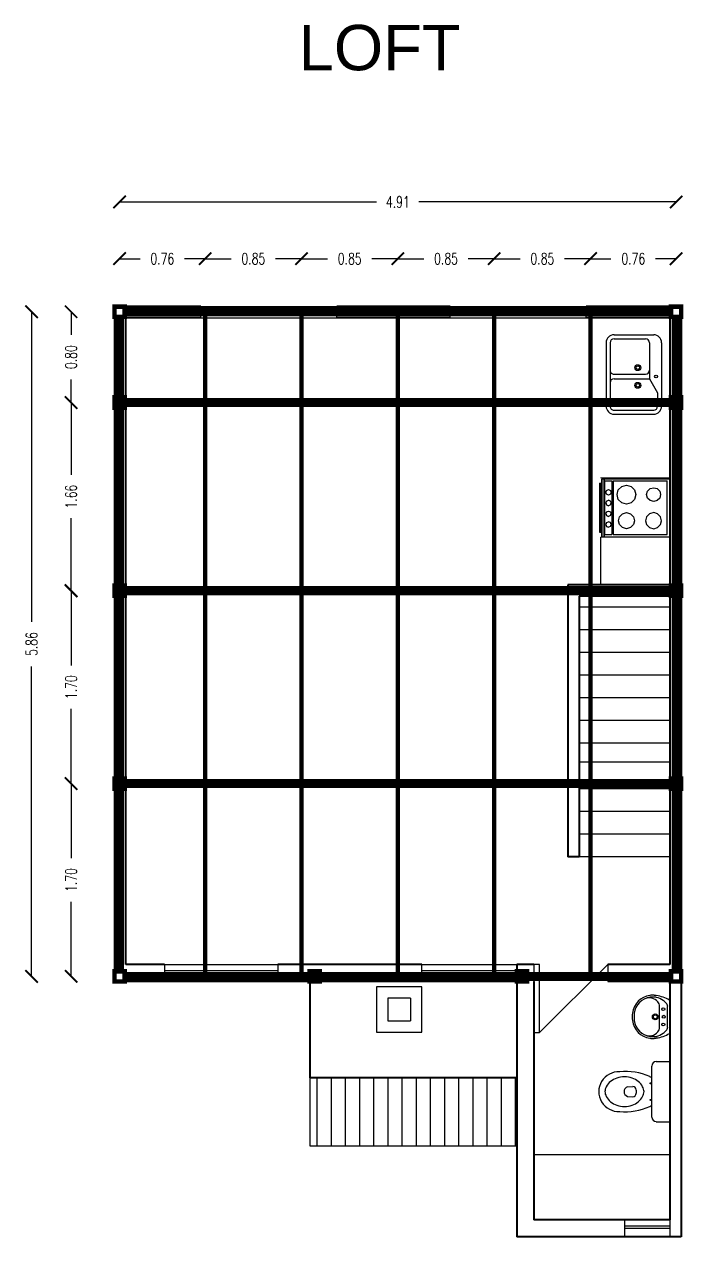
# Model space of a CAD drawing. Header units: millimetres. Extents: x 1752 to 1827, y 723 to 876.
# Drawn here: x 1778.97 to 1784.81, y 722.61 to 733.3 of the extents above; entities that cross this region are included whole.
import ezdxf

# ---------------------------------------------------------------- set-up
doc = ezdxf.new("R2010")
doc.units = ezdxf.units.MM
doc.header["$MEASUREMENT"] = 0
for name, color, linetype, lineweight in [('01', 1, 'Continuous', 13), ('04', 4, 'Continuous', 40), ('COTAS', 8, 'Continuous', 13)]:
    doc.layers.add(name, color=color, linetype=linetype, lineweight=lineweight)
for name, color, linetype in [('A-artefactos cocina', 1, 'Continuous'), ('Perfil C 80x40x15x1.6', 4, 'Continuous'), ('Texto05', 5, 'Continuous'), ('TSC 90x90x4', 5, 'Continuous'), ('Tubo rectangular 100x80x3.2', 1, 'Continuous')]:
    doc.layers.add(name, color=color, linetype=linetype)
doc.styles.add('arial', font='arial.ttf')
doc.styles.add('COTAS', font='ROMANS.shx', dxfattribs={"width": 0.7})
doc.dimstyles.new('1-100', dxfattribs={"dimtxt": 0.15, "dimasz": 0.11, "dimexe": 0.01, "dimexo": 2, "dimgap": 0.09, "dimtad": 0, "dimzin": 0, "dimdsep": 46, "dimtxsty": 'COTAS', "dimblk": 'ARCHTICK', "dimcen": 0.09, "dimse1": 1, "dimse2": 1, "dimclrt": 2, "dimaunit": 1, "dimadec": 4, "dimazin": 0, "dimtfac": 1, "dimtofl": 0, "dimtmove": 2, "dimatfit": 3, "dimldrblk": 'DOTSMALL', "dimfxl": 1, "dimtolj": 1, "dimtzin": 0, "dimarcsym": 0})

# ---------------------------------------------------------------- blocks, each defined once
blk = doc.blocks.new('pileta de cocina')
for p, q in [((-0.298, 0), (0.262, 0)), ((-0.368, -0.42), (-0.368, -0.07)), ((0.02, -0.107), (0.143, -0.035)), ((0.143, -0.035), (0.262, -0.035)), ((0.297, -0.42), (0.297, -0.07)), ((0.332, -0.42), (0.332, -0.07)), ((-0.332, -0.42), (-0.332, -0.142)), ((-0.298, -0.107), (0.02, -0.107)), ((-0.02, -0.42), (-0.02, -0.142)), ((0.02, -0.42), (0.02, -0.107)), ((-0.298, -0.455), (0.055, -0.455)), ((-0.298, -0.49), (0.262, -0.49)), ((0.055, -0.455), (0.262, -0.455))]:
    blk.add_line(p, q)
for centre, radius in [((0, -0.049), 0.0125), ((-0.078, -0.21), 0.026), ((-0.078, -0.21), 0.0158), ((0.078, -0.21), 0.026), ((0.078, -0.21), 0.0158)]:
    blk.add_circle(centre, radius)
for centre, radius, start, end in [((-0.298, -0.07), 0.07, 90, 180), ((0.262, -0.07), 0.07, 0, 90), ((0.262, -0.07), 0.035, 0, 90), ((-0.298, -0.142), 0.035, 90, 180), ((-0.055, -0.142), 0.035, 0, 90), ((-0.298, -0.42), 0.07, 180, 270), ((-0.298, -0.42), 0.035, 180, 270), ((-0.055, -0.42), 0.035, 270, 0), ((0.055, -0.42), 0.035, 180, 270), ((0.262, -0.42), 0.07, 270, 0), ((0.262, -0.42), 0.035, 270, 0)]:
    blk.add_arc(centre, radius, start, end)
blk = doc.blocks.new('_ArchTick')
at = {"color": 0, "const_width": 0.15}
blk.add_lwpolyline([(-0.5, -0.5), (0.5, 0.5)], dxfattribs=at)
blk = doc.blocks.new('*D24')
at = {"layer": 'COTAS', "color": 0, "lineweight": -2, "transparency": 16777216}
for p, q in [((1779.815, 731.731), (1782.083, 731.731)), ((1784.725, 731.731), (1782.456, 731.731))]:
    blk.add_line(p, q, dxfattribs=at)
at = {"layer": 'DEFPOINTS', "color": 0, "transparency": 16777216}
for p in [(1784.725, 731.731), (1779.815, 730.808), (1784.725, 730.808)]:
    blk.add_point(p, dxfattribs=at)
at = {"layer": 'COTAS', "color": 0, "lineweight": -2, "transparency": 16777216, "xscale": 0.11, "yscale": 0.11, "zscale": 0.11, "rotation": 180}
blk.add_blockref('_ArchTick', (1779.815, 731.731), dxfattribs=at)
at = {"layer": 'COTAS', "color": 0, "lineweight": -2, "transparency": 16777216, "xscale": 0.11, "yscale": 0.11, "zscale": 0.11}
blk.add_blockref('_ArchTick', (1784.725, 731.731), dxfattribs=at)
at = {"layer": 'COTAS', "color": 2, "transparency": 16777216, "insert": (1782.27, 731.731), "char_height": 0.1, "attachment_point": 5, "style": 'COTAS'}
blk.add_mtext('\\A1;4.91', dxfattribs=at)
blk = doc.blocks.new('_DOTSMALL')
at = {"color": 0, "linetype": 'ByBlock', "const_width": 0.5}
blk.add_lwpolyline([(-0.0625, 0, 1), (0.0625, 0, 1)], format="xyb", close=True, dxfattribs=at)
blk = doc.blocks.new('*D25')
at = {"layer": 'COTAS', "color": 0, "lineweight": -2, "transparency": 16777216}
for p, q in [((1779.039, 730.763), (1779.039, 728.029)), ((1779.039, 724.903), (1779.039, 727.636))]:
    blk.add_line(p, q, dxfattribs=at)
at = {"layer": 'DEFPOINTS', "color": 0, "transparency": 16777216}
for p in [(1779.039, 730.763), (1779.77, 730.763), (1779.77, 724.903)]:
    blk.add_point(p, dxfattribs=at)
at = {"layer": 'COTAS', "color": 0, "lineweight": -2, "transparency": 16777216, "xscale": 0.11, "yscale": 0.11, "zscale": 0.11}
for p, rotation in [((1779.039, 730.763), 90), ((1779.039, 724.903), 270)]:
    blk.add_blockref('_ArchTick', p, dxfattribs=dict(at, rotation=rotation))
at = {"layer": 'COTAS', "color": 2, "transparency": 16777216, "insert": (1779.039, 727.833), "char_height": 0.1, "attachment_point": 5, "rotation": 90, "style": 'COTAS'}
blk.add_mtext('\\A1;5.86', dxfattribs=at)
blk = doc.blocks.new('*D4')
at = {"layer": 'COTAS', "color": 0, "lineweight": -2, "transparency": 16777216}
for p, q in [((1779.387, 726.603), (1779.387, 725.945)), ((1779.387, 724.903), (1779.387, 725.561))]:
    blk.add_line(p, q, dxfattribs=at)
at = {"layer": 'DEFPOINTS', "color": 0, "transparency": 16777216}
for p in [(1779.387, 726.603), (1779.77, 726.603), (1779.77, 724.903)]:
    blk.add_point(p, dxfattribs=at)
at = {"layer": 'COTAS', "color": 0, "lineweight": -2, "transparency": 16777216, "xscale": 0.11, "yscale": 0.11, "zscale": 0.11}
for p, rotation in [((1779.387, 726.603), 90), ((1779.387, 724.903), 270)]:
    blk.add_blockref('_ArchTick', p, dxfattribs=dict(at, rotation=rotation))
at = {"layer": 'COTAS', "color": 2, "transparency": 16777216, "insert": (1779.387, 725.753), "char_height": 0.1, "attachment_point": 5, "rotation": 90, "style": 'COTAS'}
blk.add_mtext('\\A1;1.70', dxfattribs=at)
blk = doc.blocks.new('*D5')
at = {"layer": 'COTAS', "color": 0, "lineweight": -2, "transparency": 16777216}
for p, q in [((1779.387, 728.303), (1779.387, 727.645)), ((1779.387, 726.603), (1779.387, 727.261))]:
    blk.add_line(p, q, dxfattribs=at)
at = {"layer": 'DEFPOINTS', "color": 0, "transparency": 16777216}
for p in [(1779.387, 728.303), (1779.77, 728.303), (1779.77, 726.603)]:
    blk.add_point(p, dxfattribs=at)
at = {"layer": 'COTAS', "color": 0, "lineweight": -2, "transparency": 16777216, "xscale": 0.11, "yscale": 0.11, "zscale": 0.11}
for p, rotation in [((1779.387, 728.303), 90), ((1779.387, 726.603), 270)]:
    blk.add_blockref('_ArchTick', p, dxfattribs=dict(at, rotation=rotation))
at = {"layer": 'COTAS', "color": 2, "transparency": 16777216, "insert": (1779.387, 727.453), "char_height": 0.1, "attachment_point": 5, "rotation": 90, "style": 'COTAS'}
blk.add_mtext('\\A1;1.70', dxfattribs=at)
blk = doc.blocks.new('*D6')
at = {"layer": 'COTAS', "color": 0, "lineweight": -2, "transparency": 16777216}
for p, q in [((1779.387, 729.963), (1779.387, 729.325)), ((1779.387, 728.304), (1779.387, 728.942))]:
    blk.add_line(p, q, dxfattribs=at)
at = {"layer": 'DEFPOINTS', "color": 0, "transparency": 16777216}
for p in [(1779.387, 729.963), (1779.77, 729.963), (1779.77, 728.304)]:
    blk.add_point(p, dxfattribs=at)
at = {"layer": 'COTAS', "color": 0, "lineweight": -2, "transparency": 16777216, "xscale": 0.11, "yscale": 0.11, "zscale": 0.11}
for p, rotation in [((1779.387, 729.963), 90), ((1779.387, 728.304), 270)]:
    blk.add_blockref('_ArchTick', p, dxfattribs=dict(at, rotation=rotation))
at = {"layer": 'COTAS', "color": 2, "transparency": 16777216, "insert": (1779.387, 729.133), "char_height": 0.1, "attachment_point": 5, "rotation": 90, "style": 'COTAS'}
blk.add_mtext('\\A1;1.66', dxfattribs=at)
blk = doc.blocks.new('*D7')
at = {"layer": 'COTAS', "color": 0, "lineweight": -2, "transparency": 16777216}
for p, q in [((1779.387, 730.763), (1779.387, 730.559)), ((1779.387, 729.963), (1779.387, 730.166))]:
    blk.add_line(p, q, dxfattribs=at)
at = {"layer": 'DEFPOINTS', "color": 0, "transparency": 16777216}
for p in [(1779.387, 730.763), (1779.77, 730.763), (1779.77, 729.963)]:
    blk.add_point(p, dxfattribs=at)
at = {"layer": 'COTAS', "color": 0, "lineweight": -2, "transparency": 16777216, "xscale": 0.11, "yscale": 0.11, "zscale": 0.11}
for p, rotation in [((1779.387, 730.763), 90), ((1779.387, 729.963), 270)]:
    blk.add_blockref('_ArchTick', p, dxfattribs=dict(at, rotation=rotation))
at = {"layer": 'COTAS', "color": 2, "transparency": 16777216, "insert": (1779.387, 730.363), "char_height": 0.1, "attachment_point": 5, "rotation": 90, "style": 'COTAS'}
blk.add_mtext('\\A1;0.80', dxfattribs=at)
blk = doc.blocks.new('*D27')
at = {"layer": 'COTAS', "color": 0, "lineweight": -2, "transparency": 16777216}
for p, q in [((1779.815, 731.231), (1779.995, 731.231)), ((1780.57, 731.231), (1780.389, 731.231))]:
    blk.add_line(p, q, dxfattribs=at)
at = {"layer": 'DEFPOINTS', "color": 0, "transparency": 16777216}
for p in [(1780.57, 731.231), (1779.815, 730.808), (1780.57, 730.763)]:
    blk.add_point(p, dxfattribs=at)
at = {"layer": 'COTAS', "color": 0, "lineweight": -2, "transparency": 16777216, "xscale": 0.11, "yscale": 0.11, "zscale": 0.11, "rotation": 180}
blk.add_blockref('_ArchTick', (1779.815, 731.231), dxfattribs=at)
at = {"layer": 'COTAS', "color": 0, "lineweight": -2, "transparency": 16777216, "xscale": 0.11, "yscale": 0.11, "zscale": 0.11}
blk.add_blockref('_ArchTick', (1780.57, 731.231), dxfattribs=at)
at = {"layer": 'COTAS', "color": 2, "transparency": 16777216, "insert": (1780.192, 731.231), "char_height": 0.1, "attachment_point": 5, "style": 'COTAS'}
blk.add_mtext('\\A1;0.76', dxfattribs=at)
blk = doc.blocks.new('*D23')
at = {"layer": 'COTAS', "color": 0, "lineweight": -2, "transparency": 16777216}
for p, q in [((1783.97, 731.231), (1784.15, 731.231)), ((1784.725, 731.231), (1784.544, 731.231))]:
    blk.add_line(p, q, dxfattribs=at)
at = {"layer": 'DEFPOINTS', "color": 0, "transparency": 16777216}
for p in [(1784.725, 731.231), (1784.725, 730.808), (1783.97, 730.763)]:
    blk.add_point(p, dxfattribs=at)
at = {"layer": 'COTAS', "color": 0, "lineweight": -2, "transparency": 16777216, "xscale": 0.11, "yscale": 0.11, "zscale": 0.11, "rotation": 180}
blk.add_blockref('_ArchTick', (1783.97, 731.231), dxfattribs=at)
at = {"layer": 'COTAS', "color": 0, "lineweight": -2, "transparency": 16777216, "xscale": 0.11, "yscale": 0.11, "zscale": 0.11}
blk.add_blockref('_ArchTick', (1784.725, 731.231), dxfattribs=at)
at = {"layer": 'COTAS', "color": 2, "transparency": 16777216, "insert": (1784.347, 731.231), "char_height": 0.1, "attachment_point": 5, "style": 'COTAS'}
blk.add_mtext('\\A1;0.76', dxfattribs=at)
blk = doc.blocks.new('*D30')
at = {"layer": 'COTAS', "color": 0, "lineweight": -2, "transparency": 16777216}
for p, q in [((1780.57, 731.231), (1780.798, 731.231)), ((1781.42, 731.231), (1781.191, 731.231))]:
    blk.add_line(p, q, dxfattribs=at)
at = {"layer": 'DEFPOINTS', "color": 0, "transparency": 16777216}
for p in [(1781.42, 731.231), (1780.57, 730.763), (1781.42, 730.763)]:
    blk.add_point(p, dxfattribs=at)
at = {"layer": 'COTAS', "color": 0, "lineweight": -2, "transparency": 16777216, "xscale": 0.11, "yscale": 0.11, "zscale": 0.11, "rotation": 180}
blk.add_blockref('_ArchTick', (1780.57, 731.231), dxfattribs=at)
at = {"layer": 'COTAS', "color": 0, "lineweight": -2, "transparency": 16777216, "xscale": 0.11, "yscale": 0.11, "zscale": 0.11}
blk.add_blockref('_ArchTick', (1781.42, 731.231), dxfattribs=at)
at = {"layer": 'COTAS', "color": 2, "transparency": 16777216, "insert": (1780.995, 731.231), "char_height": 0.1, "attachment_point": 5, "style": 'COTAS'}
blk.add_mtext('\\A1;0.85', dxfattribs=at)
blk = doc.blocks.new('*D31')
at = {"layer": 'COTAS', "color": 0, "lineweight": -2, "transparency": 16777216}
for p, q in [((1781.42, 731.231), (1781.648, 731.231)), ((1782.27, 731.231), (1782.041, 731.231))]:
    blk.add_line(p, q, dxfattribs=at)
at = {"layer": 'DEFPOINTS', "color": 0, "transparency": 16777216}
for p in [(1782.27, 731.231), (1781.42, 730.763), (1782.27, 730.763)]:
    blk.add_point(p, dxfattribs=at)
at = {"layer": 'COTAS', "color": 0, "lineweight": -2, "transparency": 16777216, "xscale": 0.11, "yscale": 0.11, "zscale": 0.11, "rotation": 180}
blk.add_blockref('_ArchTick', (1781.42, 731.231), dxfattribs=at)
at = {"layer": 'COTAS', "color": 0, "lineweight": -2, "transparency": 16777216, "xscale": 0.11, "yscale": 0.11, "zscale": 0.11}
blk.add_blockref('_ArchTick', (1782.27, 731.231), dxfattribs=at)
at = {"layer": 'COTAS', "color": 2, "transparency": 16777216, "insert": (1781.845, 731.231), "char_height": 0.1, "attachment_point": 5, "style": 'COTAS'}
blk.add_mtext('\\A1;0.85', dxfattribs=at)
blk = doc.blocks.new('*D32')
at = {"layer": 'COTAS', "color": 0, "lineweight": -2, "transparency": 16777216}
for p, q in [((1782.27, 731.231), (1782.498, 731.231)), ((1783.12, 731.231), (1782.891, 731.231))]:
    blk.add_line(p, q, dxfattribs=at)
at = {"layer": 'DEFPOINTS', "color": 0, "transparency": 16777216}
for p in [(1783.12, 731.231), (1782.27, 730.763), (1783.12, 730.763)]:
    blk.add_point(p, dxfattribs=at)
at = {"layer": 'COTAS', "color": 0, "lineweight": -2, "transparency": 16777216, "xscale": 0.11, "yscale": 0.11, "zscale": 0.11, "rotation": 180}
blk.add_blockref('_ArchTick', (1782.27, 731.231), dxfattribs=at)
at = {"layer": 'COTAS', "color": 0, "lineweight": -2, "transparency": 16777216, "xscale": 0.11, "yscale": 0.11, "zscale": 0.11}
blk.add_blockref('_ArchTick', (1783.12, 731.231), dxfattribs=at)
at = {"layer": 'COTAS', "color": 2, "transparency": 16777216, "insert": (1782.695, 731.231), "char_height": 0.1, "attachment_point": 5, "style": 'COTAS'}
blk.add_mtext('\\A1;0.85', dxfattribs=at)
blk = doc.blocks.new('*D33')
at = {"layer": 'COTAS', "color": 0, "lineweight": -2, "transparency": 16777216}
for p, q in [((1783.12, 731.231), (1783.348, 731.231)), ((1783.97, 731.231), (1783.741, 731.231))]:
    blk.add_line(p, q, dxfattribs=at)
at = {"layer": 'DEFPOINTS', "color": 0, "transparency": 16777216}
for p in [(1783.97, 731.231), (1783.12, 730.763), (1783.97, 730.763)]:
    blk.add_point(p, dxfattribs=at)
at = {"layer": 'COTAS', "color": 0, "lineweight": -2, "transparency": 16777216, "xscale": 0.11, "yscale": 0.11, "zscale": 0.11, "rotation": 180}
blk.add_blockref('_ArchTick', (1783.12, 731.231), dxfattribs=at)
at = {"layer": 'COTAS', "color": 0, "lineweight": -2, "transparency": 16777216, "xscale": 0.11, "yscale": 0.11, "zscale": 0.11}
blk.add_blockref('_ArchTick', (1783.97, 731.231), dxfattribs=at)
at = {"layer": 'COTAS', "color": 2, "transparency": 16777216, "insert": (1783.545, 731.231), "char_height": 0.1, "attachment_point": 5, "style": 'COTAS'}
blk.add_mtext('\\A1;0.85', dxfattribs=at)

msp = doc.modelspace()

# ---------------------------------------------------------------- hatches: boundary and pattern name
at = {"layer": 'DEFPOINTS'}
h = msp.add_hatch(dxfattribs=at)
h.set_pattern_fill('LINE', color=256, angle=90)
h.set_pattern_definition([(90, (0.55922, 0.03453), (-0.125, 8e-18), [])])
h.paths.add_polyline_path([(1783.32, 724.008), (1781.492, 724.008), (1781.492, 723.408), (1783.32, 723.408)])

# ---------------------------------------------------------------- linework, layer by layer
for p, q in [((1784.05, 729.251), (1784.05, 729.251)), ((1784.05, 729.251), (1784.068, 729.251)), ((1784.055, 729.246), (1784.05, 729.251)), ((1784.05, 729.251), (1784.05, 728.82)), ((1784.055, 729.246), (1784.055, 729.246)), ((1784.055, 729.246), (1784.068, 729.246)), ((1784.055, 728.825), (1784.055, 729.246)), ((1784.063, 729.251), (1784.063, 728.82)), ((1784.063, 728.82), (1784.063, 729.251)), ((1784.063, 729.191), (1784.063, 729.191)), ((1784.068, 729.191), (1784.063, 729.191)), ((1784.066, 729.251), (1784.066, 728.82)), ((1784.066, 729.251), (1784.066, 729.251)), ((1784.066, 729.251), (1784.066, 728.82)), ((1784.067, 729.251), (1784.067, 729.251)), ((1784.067, 729.173), (1784.067, 729.251)), ((1784.068, 728.82), (1784.068, 729.251)), ((1784.068, 728.82), (1784.068, 729.251)), ((1784.068, 729.251), (1784.068, 729.251)), ((1784.068, 729.246), (1784.068, 729.246)), ((1784.068, 729.191), (1784.068, 729.191)), ((1784.069, 728.78), (1784.069, 729.291)), ((1784.069, 729.291), (1784.069, 729.291)), ((1784.069, 729.291), (1784.069, 728.78)), ((1784.069, 729.291), (1784.67, 729.291)), ((1784.069, 729.291), (1784.069, 728.78)), ((1784.089, 728.78), (1784.089, 729.291)), ((1784.089, 729.291), (1784.089, 729.291)), ((1784.089, 729.291), (1784.089, 728.78)), ((1784.092, 729.272), (1784.159, 729.272)), ((1784.092, 729.272), (1784.092, 729.272)), ((1784.092, 729.272), (1784.092, 728.8)), ((1784.104, 729.171), (1784.111, 729.188)), ((1784.111, 729.188), (1784.128, 729.195)), ((1784.111, 729.188), (1784.111, 729.188)), ((1784.128, 729.195), (1784.145, 729.188)), ((1784.128, 729.195), (1784.128, 729.195)), ((1784.145, 729.188), (1784.152, 729.171)), ((1784.145, 729.188), (1784.145, 729.188)), ((1784.159, 729.272), (1784.159, 729.272)), ((1784.159, 729.272), (1784.159, 728.8)), ((1784.169, 729.272), (1784.646, 729.272)), ((1784.169, 729.272), (1784.169, 729.272)), ((1784.169, 729.272), (1784.169, 728.8)), ((1784.204, 729.151), (1784.215, 729.192)), ((1784.215, 729.192), (1784.246, 729.223)), ((1784.215, 729.192), (1784.215, 729.192)), ((1784.246, 729.223), (1784.287, 729.234)), ((1784.246, 729.223), (1784.246, 729.223)), ((1784.287, 729.234), (1784.287, 729.234)), ((1784.287, 729.234), (1784.329, 729.223)), ((1784.329, 729.223), (1784.359, 729.192)), ((1784.329, 729.223), (1784.329, 729.223)), ((1784.359, 729.192), (1784.371, 729.151)), ((1784.359, 729.192), (1784.359, 729.192)), ((1784.474, 729.181), (1784.496, 729.204)), ((1784.496, 729.204), (1784.527, 729.212)), ((1784.496, 729.204), (1784.496, 729.204)), ((1784.527, 729.212), (1784.557, 729.204)), ((1784.527, 729.212), (1784.527, 729.212)), ((1784.557, 729.204), (1784.58, 729.181)), ((1784.557, 729.204), (1784.557, 729.204)), ((1784.646, 729.272), (1784.646, 729.272)), ((1784.646, 728.8), (1784.646, 729.272)), ((1784.67, 729.291), (1784.67, 729.291)), ((1784.67, 728.78), (1784.67, 729.291)), ((1784.67, 729.291), (1784.67, 729.291)), ((1784.67, 728.78), (1784.67, 729.291)), ((1784.067, 729.173), (1784.067, 729.173)), ((1784.068, 729.173), (1784.067, 729.173)), ((1784.068, 729.173), (1784.068, 729.173)), ((1784.111, 729.154), (1784.104, 729.171)), ((1784.104, 729.171), (1784.104, 729.171)), ((1784.111, 729.094), (1784.104, 729.077)), ((1784.111, 729.154), (1784.111, 729.154)), ((1784.128, 729.147), (1784.111, 729.154)), ((1784.111, 729.094), (1784.128, 729.101)), ((1784.111, 729.094), (1784.111, 729.094)), ((1784.145, 729.154), (1784.128, 729.147)), ((1784.128, 729.147), (1784.128, 729.147)), ((1784.128, 729.101), (1784.128, 729.101)), ((1784.145, 729.094), (1784.128, 729.101)), ((1784.152, 729.171), (1784.145, 729.154)), ((1784.145, 729.154), (1784.145, 729.154)), ((1784.145, 729.094), (1784.145, 729.094)), ((1784.152, 729.077), (1784.145, 729.094)), ((1784.152, 729.171), (1784.152, 729.171)), ((1784.204, 729.151), (1784.204, 729.151)), ((1784.215, 729.109), (1784.204, 729.151)), ((1784.215, 729.109), (1784.215, 729.109)), ((1784.246, 729.079), (1784.215, 729.109)), ((1784.246, 729.079), (1784.246, 729.079)), ((1784.287, 729.067), (1784.246, 729.079)), ((1784.329, 729.079), (1784.287, 729.067)), ((1784.359, 729.109), (1784.329, 729.079)), ((1784.329, 729.079), (1784.329, 729.079)), ((1784.371, 729.151), (1784.359, 729.109)), ((1784.359, 729.109), (1784.359, 729.109)), ((1784.371, 729.151), (1784.371, 729.151)), ((1784.465, 729.151), (1784.474, 729.181)), ((1784.465, 729.151), (1784.465, 729.151)), ((1784.474, 729.12), (1784.465, 729.151)), ((1784.474, 729.181), (1784.474, 729.181)), ((1784.474, 729.12), (1784.474, 729.12)), ((1784.496, 729.098), (1784.474, 729.12)), ((1784.496, 729.098), (1784.496, 729.098)), ((1784.527, 729.089), (1784.496, 729.098)), ((1784.557, 729.098), (1784.527, 729.089)), ((1784.527, 729.089), (1784.527, 729.089)), ((1784.58, 729.12), (1784.557, 729.098)), ((1784.557, 729.098), (1784.557, 729.098)), ((1784.58, 729.181), (1784.588, 729.151)), ((1784.58, 729.181), (1784.58, 729.181)), ((1784.588, 729.151), (1784.58, 729.12)), ((1784.58, 729.12), (1784.58, 729.12)), ((1784.588, 729.151), (1784.588, 729.151)), ((1784.104, 729.077), (1784.104, 729.077)), ((1784.104, 729.077), (1784.111, 729.06)), ((1784.111, 728.999), (1784.104, 728.983)), ((1784.104, 728.983), (1784.104, 728.983)), ((1784.104, 728.983), (1784.111, 728.966)), ((1784.111, 729.06), (1784.111, 729.06)), ((1784.111, 729.06), (1784.128, 729.053)), ((1784.111, 728.999), (1784.128, 729.006)), ((1784.111, 728.999), (1784.111, 728.999)), ((1784.145, 729.06), (1784.128, 729.053)), ((1784.128, 729.053), (1784.128, 729.053)), ((1784.128, 729.006), (1784.128, 729.006)), ((1784.128, 729.006), (1784.145, 728.999)), ((1784.145, 729.06), (1784.152, 729.077)), ((1784.145, 729.06), (1784.145, 729.06)), ((1784.145, 728.999), (1784.145, 728.999)), ((1784.145, 728.999), (1784.152, 728.983)), ((1784.145, 728.966), (1784.152, 728.983)), ((1784.152, 729.077), (1784.152, 729.077)), ((1784.152, 728.983), (1784.152, 728.983)), ((1784.226, 728.956), (1784.252, 728.982)), ((1784.252, 728.982), (1784.287, 728.992)), ((1784.252, 728.982), (1784.252, 728.982)), ((1784.287, 729.067), (1784.287, 729.067)), ((1784.287, 728.992), (1784.287, 728.992)), ((1784.287, 728.992), (1784.323, 728.982)), ((1784.323, 728.982), (1784.323, 728.982)), ((1784.323, 728.982), (1784.349, 728.956)), ((1784.491, 728.982), (1784.465, 728.956)), ((1784.527, 728.992), (1784.491, 728.982)), ((1784.491, 728.982), (1784.491, 728.982)), ((1784.527, 728.992), (1784.527, 728.992)), ((1784.562, 728.982), (1784.527, 728.992)), ((1784.562, 728.982), (1784.562, 728.982)), ((1784.588, 728.956), (1784.562, 728.982)), ((1784.057, 728.884), (1784.057, 728.931)), ((1784.057, 728.931), (1784.067, 728.931)), ((1784.057, 728.924), (1784.067, 728.924)), ((1784.067, 728.908), (1784.057, 728.908)), ((1784.057, 728.891), (1784.067, 728.891)), ((1784.057, 728.884), (1784.067, 728.884)), ((1784.057, 728.82), (1784.057, 728.868)), ((1784.057, 728.868), (1784.067, 728.868)), ((1784.063, 728.881), (1784.063, 728.881)), ((1784.063, 728.881), (1784.068, 728.881)), ((1784.067, 728.884), (1784.067, 728.931)), ((1784.067, 728.82), (1784.067, 728.868)), ((1784.111, 728.905), (1784.104, 728.888)), ((1784.104, 728.888), (1784.104, 728.888)), ((1784.104, 728.888), (1784.111, 728.871)), ((1784.111, 728.966), (1784.111, 728.966)), ((1784.111, 728.966), (1784.128, 728.959)), ((1784.111, 728.905), (1784.128, 728.912)), ((1784.111, 728.905), (1784.111, 728.905)), ((1784.111, 728.871), (1784.111, 728.871)), ((1784.111, 728.871), (1784.128, 728.864)), ((1784.145, 728.966), (1784.128, 728.959)), ((1784.128, 728.959), (1784.128, 728.959)), ((1784.128, 728.912), (1784.128, 728.912)), ((1784.145, 728.905), (1784.128, 728.912)), ((1784.145, 728.871), (1784.128, 728.864)), ((1784.128, 728.864), (1784.128, 728.864)), ((1784.145, 728.966), (1784.145, 728.966)), ((1784.145, 728.905), (1784.145, 728.905)), ((1784.152, 728.888), (1784.145, 728.905)), ((1784.145, 728.871), (1784.152, 728.888)), ((1784.145, 728.871), (1784.145, 728.871)), ((1784.152, 728.888), (1784.152, 728.888)), ((1784.217, 728.921), (1784.226, 728.956)), ((1784.217, 728.921), (1784.217, 728.921)), ((1784.226, 728.886), (1784.217, 728.921)), ((1784.226, 728.956), (1784.226, 728.956)), ((1784.252, 728.86), (1784.226, 728.886)), ((1784.226, 728.886), (1784.226, 728.886)), ((1784.349, 728.886), (1784.323, 728.86)), ((1784.349, 728.956), (1784.349, 728.956)), ((1784.349, 728.956), (1784.358, 728.921)), ((1784.358, 728.921), (1784.349, 728.886)), ((1784.349, 728.886), (1784.349, 728.886)), ((1784.358, 728.921), (1784.358, 728.921)), ((1784.465, 728.956), (1784.456, 728.921)), ((1784.456, 728.921), (1784.456, 728.921)), ((1784.456, 728.921), (1784.465, 728.886)), ((1784.465, 728.956), (1784.465, 728.956)), ((1784.465, 728.886), (1784.465, 728.886)), ((1784.465, 728.886), (1784.491, 728.86)), ((1784.562, 728.86), (1784.588, 728.886)), ((1784.588, 728.956), (1784.588, 728.956)), ((1784.597, 728.921), (1784.588, 728.956)), ((1784.588, 728.886), (1784.597, 728.921)), ((1784.588, 728.886), (1784.588, 728.886)), ((1784.597, 728.921), (1784.597, 728.921)), ((1784.055, 728.825), (1784.05, 728.82)), ((1784.05, 728.82), (1784.05, 728.82)), ((1784.05, 728.82), (1784.068, 728.82)), ((1784.055, 728.825), (1784.055, 728.825)), ((1784.068, 728.825), (1784.055, 728.825)), ((1784.067, 728.861), (1784.057, 728.861)), ((1784.057, 728.844), (1784.067, 728.844)), ((1784.057, 728.827), (1784.067, 728.827)), ((1784.057, 728.82), (1784.067, 728.82)), ((1784.066, 728.82), (1784.066, 728.82)), ((1784.068, 728.825), (1784.068, 728.825)), ((1784.068, 728.82), (1784.068, 728.82)), ((1784.069, 728.78), (1784.67, 728.78)), ((1784.092, 728.8), (1784.159, 728.8)), ((1784.092, 728.8), (1784.092, 728.8)), ((1784.159, 728.8), (1784.159, 728.8)), ((1784.169, 728.8), (1784.646, 728.8)), ((1784.169, 728.8), (1784.169, 728.8)), ((1784.287, 728.85), (1784.252, 728.86)), ((1784.252, 728.86), (1784.252, 728.86)), ((1784.323, 728.86), (1784.287, 728.85)), ((1784.287, 728.85), (1784.287, 728.85)), ((1784.323, 728.86), (1784.323, 728.86)), ((1784.491, 728.86), (1784.491, 728.86)), ((1784.491, 728.86), (1784.527, 728.85)), ((1784.527, 728.85), (1784.562, 728.86)), ((1784.527, 728.85), (1784.527, 728.85)), ((1784.562, 728.86), (1784.562, 728.86)), ((1784.646, 728.8), (1784.646, 728.8)), ((1784.67, 728.78), (1784.67, 728.78)), ((1784.67, 728.78), (1784.67, 728.78))]:
    msp.add_line(p, q)
at = {"layer": '01'}
for p, q in [((1784.058, 729.299), (1784.67, 729.299)), ((1784.058, 728.775), (1784.67, 728.775))]:
    msp.add_line(p, q, dxfattribs=at)
at = {"layer": '04', "linetype": 'Continuous'}
for p, q in [((1780.531, 730.808), (1779.77, 730.808)), ((1782.731, 730.808), (1781.731, 730.808)), ((1784.77, 730.808), (1783.931, 730.808)), ((1780.531, 730.708), (1779.87, 730.708)), ((1782.731, 730.708), (1781.731, 730.708)), ((1784.67, 730.708), (1783.931, 730.708)), ((1784.67, 728.354), (1783.77, 728.354)), ((1784.67, 728.254), (1783.87, 728.254)), ((1780.211, 725.008), (1779.87, 725.008)), ((1782.481, 725.008), (1781.211, 725.008)), ((1783.47, 725.008), (1783.32, 725.008)), ((1784.67, 725.008), (1784.122, 725.008)), ((1780.211, 724.858), (1779.77, 724.858)), ((1782.481, 724.858), (1781.211, 724.858)), ((1784.67, 724.858), (1784.122, 724.858)), ((1783.32, 724.008), (1781.492, 724.008)), ((1784.67, 722.758), (1783.47, 722.758)), ((1784.77, 722.608), (1783.32, 722.608))]:
    msp.add_line(p, q, dxfattribs=at)
at = {"layer": '04', "linetype": 'Continuous', "ltscale": 0.01}
for p, q in [((1779.77, 730.808), (1779.77, 724.858)), ((1784.77, 730.808), (1784.77, 722.608)), ((1779.87, 725.008), (1779.87, 730.708)), ((1784.67, 730.708), (1784.67, 728.354)), ((1783.77, 728.354), (1783.77, 725.958)), ((1783.87, 728.254), (1783.87, 725.958)), ((1784.67, 728.254), (1784.67, 725.008)), ((1783.87, 725.958), (1783.77, 725.958)), ((1783.32, 725.008), (1783.32, 722.608)), ((1781.492, 724.858), (1781.492, 724.008)), ((1783.47, 724.858), (1783.47, 722.758)), ((1784.67, 724.858), (1784.67, 722.758))]:
    msp.add_line(p, q, dxfattribs=at)
at = {"layer": 'DEFPOINTS'}
for p, q in [((1780.531, 730.708), (1780.531, 730.808)), ((1780.531, 730.808), (1781.731, 730.808)), ((1781.731, 730.708), (1781.731, 730.808)), ((1782.731, 730.708), (1782.731, 730.808)), ((1782.731, 730.808), (1783.931, 730.808)), ((1783.931, 730.708), (1783.931, 730.808)), ((1780.531, 730.758), (1781.731, 730.758)), ((1780.531, 730.729), (1781.731, 730.729)), ((1780.531, 730.708), (1781.731, 730.708)), ((1782.731, 730.758), (1783.931, 730.758)), ((1782.731, 730.729), (1783.931, 730.729)), ((1782.731, 730.708), (1783.931, 730.708)), ((1784.058, 728.775), (1784.058, 728.354)), ((1784.57, 728.354), (1783.77, 728.354)), ((1784.67, 728.254), (1783.87, 728.254)), ((1784.67, 728.158), (1783.87, 728.158)), ((1784.67, 727.958), (1783.87, 727.958)), ((1784.67, 727.758), (1783.87, 727.758)), ((1784.67, 727.558), (1783.87, 727.558)), ((1784.67, 727.358), (1783.87, 727.358)), ((1784.67, 727.158), (1783.87, 727.158)), ((1784.67, 726.958), (1783.87, 726.958)), ((1784.67, 726.792), (1783.87, 726.792)), ((1784.67, 726.558), (1783.87, 726.558)), ((1784.67, 726.358), (1783.87, 726.358)), ((1784.67, 726.158), (1783.87, 726.158)), ((1784.67, 725.958), (1783.87, 725.958)), ((1780.211, 725.008), (1780.211, 724.858)), ((1780.211, 725.008), (1781.211, 725.008)), ((1780.211, 724.955), (1781.211, 724.955)), ((1780.211, 724.933), (1781.211, 724.933)), ((1781.211, 725.008), (1781.211, 724.858)), ((1782.481, 724.858), (1782.481, 725.008)), ((1782.481, 725.008), (1783.32, 725.008)), ((1782.481, 724.955), (1783.32, 724.955)), ((1782.481, 724.933), (1783.32, 724.933)), ((1783.32, 725.008), (1783.32, 724.858)), ((1784.122, 725.008), (1783.52, 724.408)), ((1784.122, 725.008), (1784.122, 724.858)), ((1780.211, 724.858), (1781.211, 724.858)), ((1782.481, 724.81), (1782.081, 724.81)), ((1782.081, 724.81), (1782.081, 724.41)), ((1782.481, 724.858), (1783.32, 724.858)), ((1782.481, 724.41), (1782.481, 724.81)), ((1782.381, 724.71), (1782.181, 724.71)), ((1782.181, 724.71), (1782.181, 724.51)), ((1782.381, 724.71), (1782.381, 724.51)), ((1784.579, 724.453), (1784.579, 724.64)), ((1784.65, 724.455), (1784.65, 724.638)), ((1784.67, 724.688), (1784.67, 724.405)), ((1782.181, 724.51), (1782.381, 724.51)), ((1782.081, 724.41), (1782.481, 724.41)), ((1784.51, 723.662), (1784.51, 724.113)), ((1784.549, 724.152), (1784.67, 724.152)), ((1784.67, 723.622), (1784.67, 724.152)), ((1784.294, 723.929), (1784.342, 723.932)), ((1784.294, 723.845), (1784.342, 723.842)), ((1784.549, 723.622), (1784.67, 723.622)), ((1784.67, 723.33), (1783.47, 723.33)), ((1784.27, 722.758), (1784.27, 722.608)), ((1784.27, 722.705), (1784.67, 722.705)), ((1784.27, 722.683), (1784.67, 722.683)), ((1784.67, 722.758), (1784.67, 722.608))]:
    msp.add_line(p, q, dxfattribs=at)
for points in [[(1783.52, 724.408), (1783.52, 725.008), (1783.47, 725.008), (1783.47, 724.408)], [(1783.32, 724.008), (1781.492, 724.008), (1781.492, 723.408), (1783.32, 723.408)]]:
    msp.add_lwpolyline(points, close=True, dxfattribs=at)
msp.add_lwpolyline([(1784.391, 723.798, 0.104602), (1784.429, 723.845, 0.142864), (1784.442, 723.887, 0.142579), (1784.429, 723.93, 0.104602), (1784.391, 723.977, 0.089731), (1784.337, 724.007, 0.164001), (1784.202, 724.007, 0.089731), (1784.147, 723.977, 0.104602), (1784.109, 723.93, 0.142579), (1784.097, 723.887, 0.142864), (1784.109, 723.845, 0.104602), (1784.147, 723.798, 0.089731), (1784.202, 723.767, 0.164001), (1784.337, 723.767, 0.089731)], format="xyb", close=True, dxfattribs=at)
for centre, radius in [((1784.612, 724.614), 0.0129), ((1784.541, 724.547), 0.0257), ((1784.541, 724.547), 0.0169), ((1784.612, 724.479), 0.0129), ((1784.616, 724.547), 0.0129), ((1784.5, 723.96), 0.005), ((1784.5, 723.814), 0.005)]:
    msp.add_circle(centre, radius, dxfattribs=at)
for centre, radius, start, end in [((1784.505, 724.677), 0.306, 279.9338, 279.9338), ((1784.518, 724.557), 0.18, 97.8325, 172.7669), ((1784.518, 724.557), 0.164, 97.8325, 172.7669), ((1784.489, 724.617), 0.0973, 39.1375, 113.4893), ((1784.514, 724.556), 0.181, 84.8129, 96.5806), ((1784.514, 724.556), 0.165, 84.8129, 96.5806), ((1784.505, 724.416), 0.306, 81.8597, 85.3079), ((1784.505, 724.416), 0.321, 81.9611, 85.3079), ((1784.52, 724.566), 0.155, 53.508, 79.4742), ((1784.505, 724.409), 0.328, 60.4514, 82.1359), ((1784.511, 724.637), 0.0673, 2.1402, 38.2338), ((1784.489, 724.518), 0.211, 45.309, 54.5281), ((1784.608, 724.638), 0.0426, 0, 45.309), ((1784.663, 724.688), 0.00643, 0, 60.4514), ((1784.604, 724.547), 0.266, 172.7803, 187.2197), ((1784.518, 724.536), 0.18, 187.2331, 262.1675), ((1784.604, 724.547), 0.25, 172.7803, 187.2197), ((1784.518, 724.536), 0.164, 187.2331, 262.1675), ((1784.489, 724.476), 0.0973, 246.5107, 320.8625), ((1784.505, 724.677), 0.306, 274.6921, 278.1403), ((1784.52, 724.527), 0.155, 280.5258, 306.492), ((1784.505, 724.685), 0.328, 277.8641, 299.5486), ((1784.511, 724.456), 0.0673, 321.7662, 357.8598), ((1784.489, 724.575), 0.211, 305.4719, 314.691), ((1784.608, 724.455), 0.0426, 314.691, 0), ((1784.663, 724.405), 0.00643, 299.5486, 0), ((1784.514, 724.537), 0.181, 263.4194, 275.1871), ((1784.514, 724.537), 0.165, 263.4194, 275.1871), ((1784.505, 724.677), 0.321, 274.6921, 278.0389), ((1784.218, 723.887), 0.175, 86.9664, 273.0336), ((1784.279, 723.541), 0.524, 65.8828, 95.6785), ((1784.549, 724.113), 0.0394, 90, 180), ((1784.473, 723.973), 0.05, 42.4539, 65.8828), ((1784.311, 723.887), 0.0451, 111.1234, 248.8766), ((1784.342, 723.902), 0.03, 0, 90), ((1784.342, 723.872), 0.03, 270, 0), ((1784.325, 723.887), 0.0498, 342.55, 17.45), ((1784.279, 724.234), 0.524, 264.3215, 294.1172), ((1784.473, 723.801), 0.05, 294.1172, 317.5461), ((1784.549, 723.662), 0.0394, 180, 270)]:
    msp.add_arc(centre, radius, start, end, dxfattribs=at)
at = {"layer": 'Perfil C 80x40x15x1.6', "const_width": 0.04}
for points in [[(1780.57, 724.903), (1780.57, 730.763)], [(1781.42, 724.903), (1781.42, 730.763)], [(1782.27, 724.903), (1782.27, 730.763)], [(1783.12, 724.903), (1783.12, 730.763)], [(1783.97, 724.903), (1783.97, 730.763)]]:
    msp.add_lwpolyline(points, dxfattribs=at)
at = {"layer": 'TSC 90x90x4', "const_width": 0.04}
for points in [[(1779.77, 730.718), (1779.86, 730.718), (1779.86, 730.808), (1779.77, 730.808)], [(1784.68, 730.718), (1784.77, 730.718), (1784.77, 730.808), (1784.68, 730.808)], [(1779.77, 729.918), (1779.86, 729.918), (1779.86, 730.008), (1779.77, 730.008)], [(1784.68, 729.918), (1784.77, 729.918), (1784.77, 730.008), (1784.68, 730.008)], [(1779.77, 728.259), (1779.86, 728.259), (1779.86, 728.349), (1779.77, 728.349)], [(1784.68, 728.258), (1784.77, 728.258), (1784.77, 728.348), (1784.68, 728.348)], [(1779.77, 726.558), (1779.86, 726.558), (1779.86, 726.648), (1779.77, 726.648)], [(1784.68, 726.558), (1784.77, 726.558), (1784.77, 726.648), (1784.68, 726.648)], [(1779.77, 724.858), (1779.86, 724.858), (1779.86, 724.948), (1779.77, 724.948)], [(1781.492, 724.858), (1781.582, 724.858), (1781.582, 724.948), (1781.492, 724.948)], [(1783.32, 724.858), (1783.41, 724.858), (1783.41, 724.948), (1783.32, 724.948)], [(1784.68, 724.858), (1784.77, 724.858), (1784.77, 724.948), (1784.68, 724.948)]]:
    msp.add_lwpolyline(points, close=True, dxfattribs=at)
at = {"layer": 'Tubo rectangular 100x80x3.2', "const_width": 0.08}
for points in [[(1779.86, 730.763), (1784.68, 730.763)], [(1779.815, 724.948), (1779.815, 730.718)], [(1784.725, 730.718), (1784.725, 724.948)], [(1779.86, 729.963), (1784.68, 729.963)], [(1779.86, 728.304), (1784.725, 728.304)], [(1779.86, 726.603), (1784.68, 726.603)], [(1784.68, 724.903), (1779.86, 724.903)]]:
    msp.add_lwpolyline(points, dxfattribs=at)

# ---------------------------------------------------------------- block references
at = {"layer": 'A-artefactos cocina', "rotation": 270}
msp.add_blockref('pileta de cocina', (1784.597, 730.192), dxfattribs=at)

# ---------------------------------------------------------------- texts
at = {"layer": 'Texto05', "style": 'arial'}
msp.add_text('LOFT', height=0.4, dxfattribs=at).set_placement((1781.395, 732.892))

# ---------------------------------------------------------------- dimensions: what is measured, and where the dimension line sits
at = {"layer": 'COTAS'}
for base, p1, p2, picture, middle in [((1784.725, 731.731), (1779.815, 730.808), (1784.725, 730.808), '*D24', (1782.27, 731.731)), ((1780.569647881, 731.230586212), (1779.814647881, 730.807600021), (1780.569647881, 730.762600021), '*D27', (1780.192147881, 731.230586212)), ((1781.42, 731.231), (1780.57, 730.763), (1781.42, 730.763), '*D30', (1780.995, 731.231)), ((1782.27, 731.231), (1781.42, 730.763), (1782.27, 730.763), '*D31', (1781.845, 731.231)), ((1783.12, 731.231), (1782.27, 730.763), (1783.12, 730.763), '*D32', (1782.695, 731.231)), ((1783.97, 731.231), (1783.12, 730.763), (1783.97, 730.763), '*D33', (1783.545, 731.231)), ((1784.724647881, 731.230586212), (1783.969647881, 730.762600021), (1784.724647881, 730.807600021), '*D23', (1784.347147881, 731.230586212))]:
    dim = msp.add_linear_dim(base=base, p1=p1, p2=p2, dimstyle='1-100', override={"dimtxt": 0.1}, dxfattribs=at)
    dim.commit()
    dim.dimension.update_dxf_attribs({"geometry": picture, "text_midpoint": middle})
for base, p1, p2, picture, middle in [((1779.039, 730.763), (1779.77, 724.903), (1779.77, 730.763), '*D25', (1779.039, 727.833)), ((1779.387, 730.763), (1779.77, 729.963), (1779.77, 730.763), '*D7', (1779.387, 730.363)), ((1779.387, 729.963), (1779.77, 728.304), (1779.77, 729.963), '*D6', (1779.387, 729.133)), ((1779.387, 728.303), (1779.77, 726.603), (1779.77, 728.303), '*D5', (1779.387, 727.453)), ((1779.387, 726.603), (1779.77, 724.903), (1779.77, 726.603), '*D4', (1779.387, 725.753))]:
    dim = msp.add_linear_dim(base=base, p1=p1, p2=p2, angle=90, dimstyle='1-100', override={"dimtxt": 0.1}, dxfattribs=at)
    dim.commit()
    dim.dimension.update_dxf_attribs({"geometry": picture, "text_midpoint": middle})

doc.saveas('drawing.dxf')
